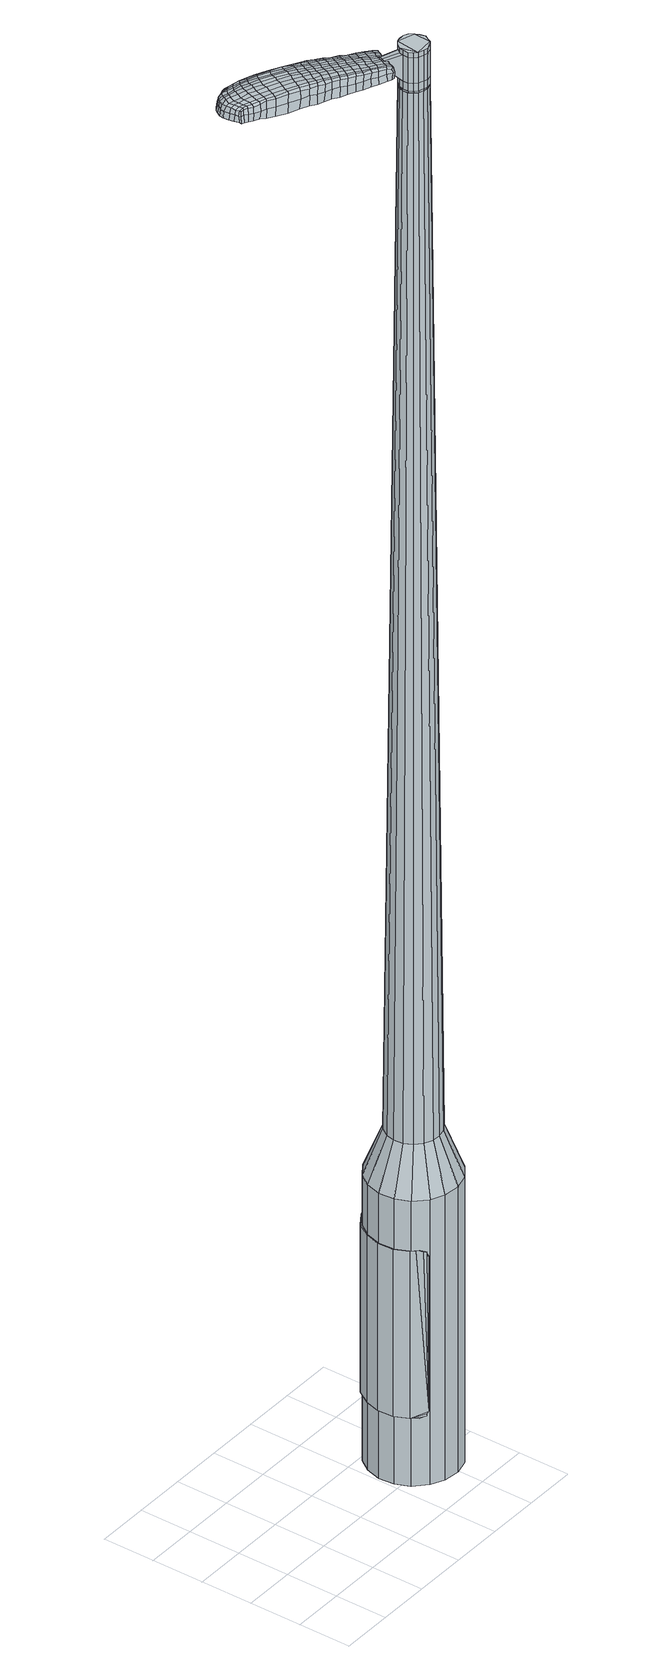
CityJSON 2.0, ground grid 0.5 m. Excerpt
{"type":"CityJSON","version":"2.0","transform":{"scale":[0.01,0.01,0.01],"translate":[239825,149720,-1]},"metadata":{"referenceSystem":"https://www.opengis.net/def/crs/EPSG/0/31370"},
"CityObjects":{
"object1":{"type":"GenericCityObject","attributes":{"cluster":919,"mean_distance_to_centroid":0.184,"new_centroid_x":239826.97,"new_centroid_y":149720.67,"mean_distance_to_camera":20.4,"H1":17.67,"H2":17.28,"Z_final":115.84,"cluster2":87,"proj_x":239829.57,"proj_y":149715.16,"id_line":44085,"bearing_l":64.77,"distance":6.09,"orientation":"left","G_obj":154.77},"geometry":[{"type":"MultiSurface","lod":"2","boundaries":[[[0,1,2,3]],[[1,4,5,2]],[[4,6,7,5]],[[6,8,9,7]],[[8,10,11,9]],[[10,12,13,11]],[[12,14,15,13]],[[14,16,17,15]],[[16,18,19,17]],[[18,20,21,19]],[[20,22,23,21]],[[22,24,25,23]],[[24,26,27,25]],[[26,28,29,27]],[[28,30,31,29]],[[30,32,33,31]],[[32,34,35,33]],[[34,0,3,35]],[[36,37,38,39]],[[38,40,41,42]],[[41,43,42]],[[42,44,45,46]],[[45,47,46]],[[46,48,49,50]],[[49,51,50]],[[42,46,50,38]],[[50,52,39,38]],[[53,36,39]],[[2,5,7,35]],[[7,9,11,15]],[[11,13,15]],[[15,17,19,23]],[[19,21,23]],[[23,25,27,31]],[[27,29,31]],[[15,23,31,7]],[[31,33,35,7]],[[3,2,35]],[[1,0,54,55]],[[0,34,56,54]],[[34,32,57,56]],[[32,30,58,57]],[[30,28,59,58]],[[28,26,60,59]],[[26,24,61,60]],[[24,22,62,61]],[[22,20,63,62]],[[20,18,64,63]],[[18,16,65,64]],[[16,14,66,65]],[[14,12,67,66]],[[12,10,68,67]],[[10,8,69,68]],[[8,6,70,69]],[[6,4,71,70]],[[4,1,55,71]],[[55,54,72,73]],[[54,56,74,72]],[[56,57,75,74]],[[57,58,76,75]],[[58,59,77,76]],[[59,60,78,77]],[[60,61,79,78]],[[61,62,80,79]],[[62,63,81,80]],[[63,64,82,81]],[[64,65,83,82]],[[65,66,84,83]],[[66,67,85,84]],[[67,68,86,85]],[[68,69,87,86]],[[69,70,88,87]],[[70,71,89,88]],[[71,55,73,89]],[[90,91,92,73]],[[74,93,91,90]],[[94,95,93,74]],[[96,97,95,94]],[[98,99,97,96]],[[78,100,99,98]],[[101,102,100,78]],[[103,104,102,101]],[[105,106,104,103]],[[82,107,106,105]],[[108,109,107,82]],[[84,110,109,108]],[[85,111,110,84]],[[112,113,111,85]],[[114,115,113,112]],[[116,117,115,114]],[[118,119,117,116]],[[73,92,119,118]],[[120,121,122,123]],[[124,120,123,125]],[[126,124,125,127]],[[128,126,127,129]],[[130,128,129,131]],[[132,130,131,133]],[[134,132,133,135]],[[136,134,135,137]],[[138,136,137,139]],[[140,138,139,141]],[[142,140,141,143]],[[144,142,143,145]],[[146,144,145,147]],[[148,146,147,149]],[[150,148,149,151]],[[152,150,151,153]],[[72,90,73]],[[72,74,90]],[[75,94,74]],[[75,76,96,94]],[[76,77,98,96]],[[77,78,98]],[[79,101,78]],[[79,80,103,101]],[[80,81,105,103]],[[81,82,105]],[[83,108,82]],[[83,84,108]],[[86,112,85]],[[86,87,114,112]],[[87,88,116,114]],[[88,89,118,116]],[[89,73,118]],[[154,92,91]],[[155,119,92]],[[155,156,117,119]],[[156,157,115,117]],[[157,158,113,115]],[[158,111,113]],[[159,109,110]],[[159,107,109]],[[160,106,107]],[[160,161,104,106]],[[161,162,102,104]],[[162,100,102]],[[163,99,100]],[[163,164,97,99]],[[164,165,95,97]],[[165,93,95]],[[154,91,93]],[[39,52,152,166]],[[92,154,167,153]],[[53,39,166,121]],[[154,93,122,167]],[[36,53,121,120]],[[93,165,123,122]],[[37,36,120,124]],[[165,164,125,123]],[[38,37,124,126]],[[164,163,127,125]],[[40,38,126,128]],[[163,100,129,127]],[[41,40,128,130]],[[100,162,131,129]],[[43,41,130,132]],[[162,161,133,131]],[[42,43,132,134]],[[161,160,135,133]],[[44,42,134,136]],[[160,107,137,135]],[[45,44,136,138]],[[107,159,139,137]],[[47,45,138,140]],[[159,110,141,139]],[[46,47,140,142]],[[110,111,143,141]],[[48,46,142,144]],[[111,158,145,143]],[[49,48,144,146]],[[158,157,147,145]],[[51,49,146,148]],[[157,156,149,147]],[[50,51,148,150]],[[156,155,151,149]],[[52,50,150,152]],[[155,92,153,151]],[[152,153,168,169]],[[153,167,170,168]],[[167,122,171,170]],[[122,121,172,171]],[[121,166,173,172]],[[166,152,169,173]],[[174,175,176,177]],[[178,174,177,179]],[[174,178,180,181]],[[175,174,181,182]],[[183,184,185,186]],[[187,183,186,188]],[[183,187,189,190]],[[184,183,190,191]],[[192,193,194,195]],[[196,192,195,197]],[[192,196,198,199]],[[193,192,199,200]],[[201,202,203,204]],[[205,201,204,206]],[[201,205,207,208]],[[202,201,208,209]],[[210,211,212,213]],[[214,210,213,215]],[[210,214,216,217]],[[211,210,217,218]],[[219,220,221,222]],[[223,219,222,224]],[[219,223,225,226]],[[220,219,226,227]],[[228,229,230,231]],[[220,228,231,221]],[[228,220,227,232]],[[229,228,232,233]],[[234,235,236,237]],[[229,234,237,230]],[[234,229,233,238]],[[235,234,238,239]],[[240,178,179,241]],[[235,240,241,236]],[[240,235,239,242]],[[178,240,242,180]],[[243,244,245,246]],[[247,243,246,248]],[[243,247,249,250]],[[244,243,250,251]],[[252,253,254,255]],[[244,252,255,245]],[[252,244,251,256]],[[253,252,256,257]],[[258,259,260,261]],[[253,258,261,254]],[[258,253,257,262]],[[259,258,262,263]],[[264,265,266,267]],[[259,264,267,260]],[[264,259,263,268]],[[265,264,268,269]],[[270,175,182,271]],[[265,270,271,266]],[[270,265,269,272]],[[175,270,272,176]],[[273,274,275,276]],[[277,273,276,278]],[[273,277,279,280]],[[274,273,280,281]],[[282,283,284,285]],[[274,282,285,275]],[[282,274,281,286]],[[283,282,286,287]],[[288,289,290,291]],[[283,288,291,284]],[[288,283,287,292]],[[289,288,292,293]],[[294,187,188,295]],[[289,294,295,290]],[[294,289,293,296]],[[187,294,296,189]],[[297,298,299,300]],[[301,297,300,302]],[[297,301,303,304]],[[298,297,304,305]],[[306,307,308,309]],[[298,306,309,299]],[[306,298,305,310]],[[307,306,310,311]],[[312,313,314,315]],[[307,312,315,308]],[[312,307,311,316]],[[313,312,316,317]],[[318,319,320,321]],[[313,318,321,314]],[[318,313,317,322]],[[319,318,322,323]],[[324,184,191,325]],[[319,324,325,320]],[[324,319,323,326]],[[184,324,326,185]],[[327,213,212,328]],[[329,327,328,330]],[[327,329,331,332]],[[213,327,332,215]],[[333,329,330,334]],[[335,333,334,336]],[[333,335,337,338]],[[329,333,338,331]],[[339,335,336,340]],[[341,339,340,342]],[[339,341,343,344]],[[335,339,344,337]],[[345,341,342,346]],[[347,345,346,348]],[[345,347,349,350]],[[341,345,350,343]],[[351,347,348,352]],[[202,351,352,203]],[[351,202,209,353]],[[347,351,353,349]],[[354,355,200,199]],[[356,354,199,198]],[[354,356,357,358]],[[355,354,358,359]],[[360,361,359,358]],[[362,360,358,357]],[[360,362,363,364]],[[361,360,364,365]],[[366,367,365,364]],[[368,366,364,363]],[[366,368,369,370]],[[367,366,370,371]],[[372,373,371,370]],[[374,372,370,369]],[[372,374,207,205]],[[373,372,205,206]],[[375,376,377,378]],[[277,375,378,279]],[[375,277,278,379]],[[376,375,379,380]],[[381,196,197,382]],[[376,381,382,377]],[[381,376,380,383]],[[196,381,383,198]],[[384,385,386,387]],[[223,384,387,225]],[[384,223,224,388]],[[385,384,388,389]],[[390,391,392,393]],[[385,390,393,386]],[[390,385,389,394]],[[391,390,394,395]],[[396,193,200,397]],[[391,396,397,392]],[[396,391,395,398]],[[193,396,398,194]],[[399,400,401,402]],[[181,399,402,182]],[[399,181,180,403]],[[400,399,403,404]],[[405,406,407,408]],[[400,405,408,401]],[[405,400,404,409]],[[406,405,409,410]],[[411,204,203,412]],[[406,411,412,407]],[[411,406,410,413]],[[204,411,413,206]],[[414,415,416,417]],[[186,414,417,188]],[[414,186,185,418]],[[415,414,418,419]],[[420,208,207,421]],[[415,420,421,416]],[[420,415,419,422]],[[208,420,422,209]],[[423,424,425,426]],[[301,423,426,303]],[[423,301,302,427]],[[424,423,427,428]],[[429,214,215,430]],[[424,429,430,425]],[[429,424,428,431]],[[214,429,431,216]],[[432,433,434,435]],[[247,432,435,249]],[[432,247,248,436]],[[433,432,436,437]],[[438,439,440,441]],[[433,438,441,434]],[[438,433,437,442]],[[439,438,442,443]],[[444,211,218,445]],[[439,444,445,440]],[[444,439,443,446]],[[211,444,446,212]],[[447,448,437,436]],[[246,447,436,248]],[[447,246,245,449]],[[448,447,449,450]],[[451,452,443,442]],[[448,451,442,437]],[[451,448,450,453]],[[452,451,453,454]],[[455,328,212,446]],[[452,455,446,443]],[[455,452,454,456]],[[328,455,456,330]],[[457,458,459,460]],[[304,457,460,305]],[[457,304,303,426]],[[458,457,426,425]],[[461,332,331,462]],[[458,461,462,459]],[[461,458,425,430]],[[332,461,430,215]],[[463,464,450,449]],[[255,463,449,245]],[[463,255,254,465]],[[464,463,465,466]],[[467,468,454,453]],[[464,467,453,450]],[[467,464,466,469]],[[468,467,469,470]],[[471,334,330,456]],[[468,471,456,454]],[[471,468,470,472]],[[334,471,472,336]],[[473,474,475,476]],[[310,473,476,311]],[[473,310,305,460]],[[474,473,460,459]],[[477,338,337,478]],[[474,477,478,475]],[[477,474,459,462]],[[338,477,462,331]],[[479,480,466,465]],[[261,479,465,254]],[[479,261,260,481]],[[480,479,481,482]],[[483,484,470,469]],[[480,483,469,466]],[[483,480,482,485]],[[484,483,485,486]],[[487,340,336,472]],[[484,487,472,470]],[[487,484,486,488]],[[340,487,488,342]],[[489,490,491,492]],[[316,489,492,317]],[[489,316,311,476]],[[490,489,476,475]],[[493,344,343,494]],[[490,493,494,491]],[[493,490,475,478]],[[344,493,478,337]],[[495,496,482,481]],[[267,495,481,260]],[[495,267,266,497]],[[496,495,497,498]],[[499,500,486,485]],[[496,499,485,482]],[[499,496,498,501]],[[500,499,501,502]],[[503,346,342,488]],[[500,503,488,486]],[[503,500,502,504]],[[346,503,504,348]],[[505,506,507,508]],[[322,505,508,323]],[[505,322,317,492]],[[506,505,492,491]],[[509,350,349,510]],[[506,509,510,507]],[[509,506,491,494]],[[350,509,494,343]],[[511,512,498,497]],[[271,511,497,266]],[[511,271,182,402]],[[512,511,402,401]],[[513,514,502,501]],[[512,513,501,498]],[[513,512,401,408]],[[514,513,408,407]],[[515,352,348,504]],[[514,515,504,502]],[[515,514,407,412]],[[352,515,412,203]],[[516,517,419,418]],[[326,516,418,185]],[[516,326,323,508]],[[517,516,508,507]],[[518,353,209,422]],[[517,518,422,419]],[[518,517,507,510]],[[353,518,510,349]],[[519,520,380,379]],[[276,519,379,278]],[[519,276,275,521]],[[520,519,521,522]],[[523,356,198,383]],[[520,523,383,380]],[[523,520,522,524]],[[356,523,524,357]],[[525,526,527,528]],[[226,525,528,227]],[[525,226,225,387]],[[526,525,387,386]],[[529,530,531,532]],[[526,529,532,527]],[[529,526,386,393]],[[530,529,393,392]],[[533,355,359,534]],[[530,533,534,531]],[[533,530,392,397]],[[355,533,397,200]],[[535,536,522,521]],[[285,535,521,275]],[[535,285,284,537]],[[536,535,537,538]],[[539,362,357,524]],[[536,539,524,522]],[[539,536,538,540]],[[362,539,540,363]],[[541,542,543,544]],[[232,541,544,233]],[[541,232,227,528]],[[542,541,528,527]],[[545,546,547,548]],[[542,545,548,543]],[[545,542,527,532]],[[546,545,532,531]],[[549,361,365,550]],[[546,549,550,547]],[[549,546,531,534]],[[361,549,534,359]],[[551,552,538,537]],[[291,551,537,284]],[[551,291,290,553]],[[552,551,553,554]],[[555,368,363,540]],[[552,555,540,538]],[[555,552,554,556]],[[368,555,556,369]],[[557,558,559,560]],[[238,557,560,239]],[[557,238,233,544]],[[558,557,544,543]],[[561,562,563,564]],[[558,561,564,559]],[[561,558,543,548]],[[562,561,548,547]],[[565,367,371,566]],[[562,565,566,563]],[[565,562,547,550]],[[367,565,550,365]],[[567,568,554,553]],[[295,567,553,290]],[[567,295,188,417]],[[568,567,417,416]],[[569,374,369,556]],[[568,569,556,554]],[[569,568,416,421]],[[374,569,421,207]],[[570,571,404,403]],[[242,570,403,180]],[[570,242,239,560]],[[571,570,560,559]],[[572,573,410,409]],[[571,572,409,404]],[[572,571,559,564]],[[573,572,564,563]],[[574,373,206,413]],[[573,574,413,410]],[[574,573,563,566]],[[373,574,566,371]],[[575,576,577,578]],[[578,577,579,580]],[[581,579,577,582]],[[582,577,576,583]],[[584,585,586,587]],[[587,586,588,589]],[[590,588,586,591]],[[591,586,585,592]],[[593,594,595,596]],[[596,595,597,598]],[[599,597,595,600]],[[600,595,594,601]],[[602,603,604,605]],[[605,604,606,607]],[[608,606,604,609]],[[609,604,603,610]],[[611,612,613,614]],[[614,613,615,616]],[[617,615,613,618]],[[618,613,612,619]],[[620,621,622,623]],[[623,622,624,625]],[[626,624,622,627]],[[627,622,621,628]],[[629,630,631,632]],[[632,631,621,620]],[[628,621,631,633]],[[633,631,630,634]],[[635,636,637,638]],[[638,637,630,629]],[[634,630,637,639]],[[639,637,636,640]],[[580,579,641,642]],[[642,641,636,635]],[[640,636,641,643]],[[643,641,579,581]],[[644,645,646,647]],[[647,646,648,649]],[[650,648,646,651]],[[651,646,645,652]],[[653,654,655,656]],[[656,655,645,644]],[[652,645,655,657]],[[657,655,654,658]],[[659,660,661,662]],[[662,661,654,653]],[[658,654,661,663]],[[663,661,660,664]],[[665,666,667,668]],[[668,667,660,659]],[[664,660,667,669]],[[669,667,666,670]],[[583,576,671,672]],[[672,671,666,665]],[[670,666,671,673]],[[673,671,576,575]],[[674,675,676,677]],[[677,676,678,679]],[[680,678,676,681]],[[681,676,675,682]],[[683,684,685,686]],[[686,685,675,674]],[[682,675,685,687]],[[687,685,684,688]],[[689,690,691,692]],[[692,691,684,683]],[[688,684,691,693]],[[693,691,690,694]],[[589,588,695,696]],[[696,695,690,689]],[[694,690,695,697]],[[697,695,588,590]],[[698,699,700,701]],[[701,700,702,703]],[[704,702,700,705]],[[705,700,699,706]],[[707,708,709,710]],[[710,709,699,698]],[[706,699,709,711]],[[711,709,708,712]],[[713,714,715,716]],[[716,715,708,707]],[[712,708,715,717]],[[717,715,714,718]],[[719,720,721,722]],[[722,721,714,713]],[[718,714,721,723]],[[723,721,720,724]],[[592,585,725,726]],[[726,725,720,719]],[[724,720,725,727]],[[727,725,585,584]],[[611,614,728,729]],[[729,728,730,731]],[[732,730,728,733]],[[733,728,614,616]],[[731,730,734,735]],[[735,734,736,737]],[[738,736,734,739]],[[739,734,730,732]],[[737,736,740,741]],[[741,740,742,743]],[[744,742,740,745]],[[745,740,736,738]],[[743,742,746,747]],[[747,746,748,749]],[[750,748,746,751]],[[751,746,742,744]],[[749,748,752,753]],[[753,752,603,602]],[[610,603,752,754]],[[754,752,748,750]],[[601,755,756,600]],[[600,756,757,599]],[[758,757,756,759]],[[759,756,755,760]],[[760,761,762,759]],[[759,762,763,758]],[[764,763,762,765]],[[765,762,761,766]],[[766,767,768,765]],[[765,768,769,764]],[[770,769,768,771]],[[771,768,767,772]],[[772,773,774,771]],[[771,774,775,770]],[[608,775,774,606]],[[606,774,773,607]],[[776,777,778,779]],[[779,778,678,680]],[[679,678,778,780]],[[780,778,777,781]],[[598,597,782,783]],[[783,782,777,776]],[[781,777,782,784]],[[784,782,597,599]],[[785,786,787,788]],[[788,787,624,626]],[[625,624,787,789]],[[789,787,786,790]],[[791,792,793,794]],[[794,793,786,785]],[[790,786,793,795]],[[795,793,792,796]],[[601,594,797,798]],[[798,797,792,791]],[[796,792,797,799]],[[799,797,594,593]],[[800,801,802,803]],[[803,802,582,583]],[[581,582,802,804]],[[804,802,801,805]],[[806,807,808,809]],[[809,808,801,800]],[[805,801,808,810]],[[810,808,807,811]],[[602,605,812,813]],[[813,812,807,806]],[[811,807,812,814]],[[814,812,605,607]],[[815,816,817,818]],[[818,817,587,589]],[[584,587,817,819]],[[819,817,816,820]],[[608,609,821,822]],[[822,821,816,815]],[[820,816,821,823]],[[823,821,609,610]],[[824,825,702,826]],[[826,702,704]],[[703,702,825,827]],[[616,615,828,829]],[[829,828,825,824]],[[827,825,828,830]],[[830,828,615,617]],[[831,832,648,833]],[[833,648,650]],[[649,648,834]],[[648,832,834]],[[835,836,837,838]],[[838,837,832,831]],[[834,832,837,839]],[[839,837,836,840]],[[619,612,841,842]],[[842,841,836,835]],[[840,836,841,843]],[[843,841,612,611]],[[834,844,647,649]],[[644,647,844,845]],[[845,844,846]],[[840,847,848,839]],[[839,848,844,834]],[[846,844,848,849]],[[849,848,847,850]],[[611,729,851,843]],[[843,851,847,840]],[[850,847,851,852]],[[852,851,729,731]],[[853,854,855,856]],[[856,855,705,706]],[[704,705,855,826]],[[826,855,854,824]],[[732,733,857,858]],[[858,857,854,853]],[[824,854,857,829]],[[829,857,733,616]],[[846,859,860,845]],[[845,860,656,644]],[[653,656,860,861]],[[861,860,859,862]],[[850,863,864,849]],[[849,864,859,846]],[[862,859,864,865]],[[865,864,863,866]],[[731,735,867,852]],[[852,867,863,850]],[[866,863,867,868]],[[868,867,735,737]],[[869,870,871,872]],[[872,871,711,712]],[[706,711,871,856]],[[856,871,870,853]],[[738,739,873,874]],[[874,873,870,869]],[[853,870,873,858]],[[858,873,739,732]],[[862,875,876,861]],[[861,876,662,653]],[[659,662,876,877]],[[876,875,877]],[[866,878,879,865]],[[865,879,875,862]],[[877,875,879,880]],[[880,879,878,881]],[[737,741,882,868]],[[868,882,878,866]],[[881,878,882,883]],[[883,882,741,743]],[[884,885,886,887]],[[887,886,717,718]],[[712,717,886,872]],[[872,886,885,869]],[[744,745,888,889]],[[889,888,885,884]],[[869,885,888,874]],[[874,888,745,738]],[[890,891,877]],[[877,891,668,659]],[[665,668,891,892]],[[892,891,890,893]],[[881,894,895,880]],[[880,895,890,877]],[[893,890,895,896]],[[896,895,894,897]],[[743,747,898,883]],[[883,898,894,881]],[[897,894,898,899]],[[899,898,747,749]],[[900,901,902,903]],[[903,902,723,724]],[[718,723,902,887]],[[887,902,901,884]],[[750,751,904,905]],[[905,904,901,900]],[[884,901,904,889]],[[889,904,751,744]],[[893,906,907,892]],[[892,907,672,665]],[[583,672,907,803]],[[803,907,906,800]],[[897,908,909,896]],[[896,909,906,893]],[[800,906,909,809]],[[809,909,908,806]],[[749,753,910,899]],[[899,910,908,897]],[[806,908,910,813]],[[813,910,753,602]],[[820,911,912,819]],[[819,912,727,584]],[[724,727,912,903]],[[903,912,911,900]],[[610,754,913,823]],[[823,913,911,820]],[[900,911,913,905]],[[905,913,754,750]],[[781,914,915,780]],[[780,915,677,679]],[[674,677,915,916]],[[916,915,914,917]],[[599,757,918,784]],[[784,918,914,781]],[[917,914,918,919]],[[919,918,757,758]],[[920,921,922,923]],[[923,922,627,628]],[[626,627,922,788]],[[788,922,921,785]],[[924,925,926,927]],[[927,926,921,920]],[[785,921,926,794]],[[794,926,925,791]],[[760,755,928,929]],[[929,928,925,924]],[[791,925,928,798]],[[798,928,755,601]],[[917,930,931,916]],[[916,931,686,674]],[[683,686,931,932]],[[932,931,930,933]],[[758,763,934,919]],[[919,934,930,917]],[[933,930,934,935]],[[935,934,763,764]],[[936,937,938,939]],[[939,938,633,634]],[[628,633,938,923]],[[923,938,937,920]],[[940,941,942,943]],[[943,942,937,936]],[[920,937,942,927]],[[927,942,941,924]],[[766,761,944,945]],[[945,944,941,940]],[[924,941,944,929]],[[929,944,761,760]],[[933,946,947,932]],[[932,947,692,683]],[[689,692,947,948]],[[948,947,946,949]],[[764,769,950,935]],[[935,950,946,933]],[[949,946,950,951]],[[951,950,769,770]],[[952,953,954,955]],[[955,954,639,640]],[[634,639,954,939]],[[939,954,953,936]],[[956,957,958,959]],[[959,958,953,952]],[[936,953,958,943]],[[943,958,957,940]],[[772,767,960,961]],[[961,960,957,956]],[[940,957,960,945]],[[945,960,767,766]],[[949,962,963,948]],[[948,963,696,689]],[[589,696,963,818]],[[818,963,962,815]],[[770,775,964,951]],[[951,964,962,949]],[[815,962,964,822]],[[822,964,775,608]],[[805,965,966,804]],[[804,966,643,581]],[[640,643,966,955]],[[955,966,965,952]],[[811,967,968,810]],[[810,968,965,805]],[[952,965,968,959]],[[959,968,967,956]],[[607,773,969,814]],[[814,969,967,811]],[[956,967,969,961]],[[961,969,773,772]],[[575,578,177,176]],[[578,580,179,177]],[[590,591,190,189]],[[591,592,191,190]],[[593,596,195,194]],[[596,598,197,195]],[[617,618,217,216]],[[618,619,218,217]],[[620,623,222,221]],[[623,625,224,222]],[[629,632,231,230]],[[632,620,221,231]],[[635,638,237,236]],[[638,629,230,237]],[[580,642,241,179]],[[642,635,236,241]],[[650,651,250,249]],[[651,652,251,250]],[[652,657,256,251]],[[657,658,257,256]],[[658,663,262,257]],[[663,664,263,262]],[[664,669,268,263]],[[669,670,269,268]],[[670,673,272,269]],[[673,575,176,272]],[[680,681,280,279]],[[681,682,281,280]],[[682,687,286,281]],[[687,688,287,286]],[[688,693,292,287]],[[693,694,293,292]],[[694,697,296,293]],[[697,590,189,296]],[[698,701,300,299]],[[701,703,302,300]],[[707,710,309,308]],[[710,698,299,309]],[[713,716,315,314]],[[716,707,308,315]],[[719,722,321,320]],[[722,713,314,321]],[[592,726,325,191]],[[726,719,320,325]],[[776,779,378,377]],[[779,680,279,378]],[[598,783,382,197]],[[783,776,377,382]],[[625,789,388,224]],[[789,790,389,388]],[[790,795,394,389]],[[795,796,395,394]],[[796,799,398,395]],[[799,593,194,398]],[[703,427,302]],[[703,827,428,427]],[[827,830,431,428]],[[830,617,216,431]],[[831,833,435,434]],[[833,650,249,435]],[[835,838,441,440]],[[838,831,434,441]],[[619,842,445,218]],[[842,835,440,445]],[[970,971,972,973]],[[974,975,973,972]],[[976,977,978,979]],[[980,981,982,983]],[[971,984,985,972]],[[986,974,972,985]],[[987,976,979,988]],[[989,990,981,980]],[[984,991,992,985]],[[992,993,986,985]],[[994,987,988,995]],[[996,990,989,997]],[[991,998,999,992]],[[999,1000,993,992]],[[1001,994,995,1002]],[[1003,996,997,1004]],[[1005,1006,1007,1008]],[[1009,1010,1006,1005]],[[1009,1011,1012,1010]],[[1011,1013,1014,1012]],[[1015,1016,1017,1018]],[[1019,1020,1016,1015]],[[1021,1022,1020,1019]],[[1023,1024,1022,1021]],[[1018,1007,1006,1015]],[[1015,1006,1010,1019]],[[1010,1012,1021,1019]],[[1012,1014,1023,1021]],[[979,978,975,974]],[[988,979,974,986]],[[993,995,988,986]],[[1000,1002,995,993]],[[980,983,977,976]],[[989,980,976,987]],[[997,989,987,994]],[[1004,997,994,1001]],[[981,1005,1008,982]],[[990,1009,1005,981]],[[1011,1009,990,996]],[[1013,1011,996,1003]],[[1025,1026,1027,1028]],[[1027,1029,1030,1031]],[[1027,1031,1032,1033]],[[1027,1033,1028]],[[1034,1025,1028,1035]],[[1036,1035,1028,1037]],[[1038,1037,1028]],[[1039,1027,1026,1040]],[[1041,1039,1040,1042]],[[1043,1041,1042,1044]],[[1045,1043,1044,1046]],[[1047,1045,1046,1048]],[[1048,1049,1050,1051]],[[1048,1051,1052,1053]],[[1048,1053,1054,1055]],[[1054,1056,1057,1058]],[[1054,1058,1059,1060]],[[1054,1060,1055]],[[1048,1055,1047]],[[1061,1062,1026,1025]],[[1063,1064,1029,1027]],[[1065,1066,1038,1028]],[[1062,1067,1040,1026]],[[1068,1063,1027,1039]],[[1067,1069,1042,1040]],[[1070,1068,1039,1041]],[[1069,1071,1044,1042]],[[1072,1070,1041,1043]],[[1071,1073,1046,1044]],[[1074,1072,1043,1045]],[[1073,1075,1048,1046]],[[1076,1074,1045,1047]],[[1075,1077,1049,1048]],[[1078,1079,1056,1054]],[[1080,1076,1047,1055]],[[1050,1049,1077,1081]],[[1051,1050,1081,1082]],[[1052,1051,1082,1083]],[[1053,1052,1083,1084]],[[1054,1053,1084,1078]],[[1085,1061,1025,1034]],[[1086,1085,1034,1035]],[[1087,1086,1035,1036]],[[1088,1087,1036,1037]],[[1066,1088,1037,1038]],[[1030,1029,1064,1089]],[[1057,1056,1079,1090]],[[1031,1030,1089,1091]],[[1032,1031,1091,1092]],[[1033,1032,1092,1093]],[[1028,1033,1093,1065]],[[1058,1057,1090,1094]],[[1059,1058,1094,1095]],[[1060,1059,1095,1096]],[[1055,1060,1096,1080]]]}]}
},
"vertices":[
[157,85,384],[165,97,384],[165,97,96],[157,85,96],[177,105,384],[177,105,96],[192,109,384],[192,109,96],[206,107,384],[206,107,96],[220,101,384],[220,101,96],[230,91,384],[230,91,96],[236,77,384],[236,77,96],[237,63,384],[237,63,96],[233,49,384],[233,49,96],[225,37,384],[225,37,96],[213,28,384],[213,28,96],[199,24,384],[199,24,96],[184,26,384],[184,26,96],[171,32,384],[171,32,96],[160,43,384],[160,43,96],[154,56,384],[154,56,96],[153,71,384],[153,71,96],[182,63,1524],[184,59,1524],[187,56,1524],[183,72,1524],[192,54,1524],[196,53,1524],[205,57,1524],[201,54,1524],[207,61,1524],[209,65,1524],[206,74,1524],[208,70,1524],[203,78,1524],[199,80,1524],[190,79,1524],[194,80,1524],[186,76,1524],[182,68,1524],[172,77,429],[177,85,429],[170,69,429],[171,60,429],[175,52,429],[181,46,429],[189,42,429],[197,42,429],[206,44,429],[213,49,429],[218,56,429],[220,64,429],[220,73,429],[216,81,429],[210,87,429],[202,91,429],[193,92,429],[185,90,429],[183,72,1483],[186,76,1483],[182,68,1483],[182,63,1483],[184,59,1483],[187,56,1483],[192,54,1483],[196,53,1483],[201,54,1483],[205,57,1483],[207,61,1483],[209,65,1483],[208,70,1483],[206,74,1483],[203,78,1483],[199,80,1483],[194,80,1483],[190,79,1483],[184,72,1483],[184,72,1485],[186,76,1485],[182,68,1485],[183,63,1483],[183,63,1485],[185,59,1483],[185,59,1485],[188,56,1483],[188,56,1485],[192,54,1485],[196,54,1483],[196,54,1485],[201,55,1483],[201,55,1485],[204,58,1483],[204,58,1485],[207,61,1485],[208,65,1483],[208,65,1485],[208,70,1485],[206,74,1485],[203,77,1483],[203,77,1485],[199,79,1483],[199,79,1485],[194,79,1483],[194,79,1485],[190,78,1483],[190,78,1485],[182,63,1519],[182,68,1519],[182,68,1493],[182,63,1493],[184,59,1519],[184,59,1493],[187,56,1519],[187,56,1493],[192,54,1519],[192,54,1493],[196,53,1519],[196,53,1493],[201,54,1519],[201,54,1493],[205,57,1519],[205,57,1493],[207,61,1519],[207,61,1493],[209,65,1519],[209,65,1493],[208,70,1519],[208,70,1493],[206,74,1519],[206,74,1493],[203,78,1519],[203,78,1493],[199,80,1519],[199,80,1493],[194,80,1519],[194,80,1493],[190,79,1519],[190,79,1493],[186,76,1519],[186,76,1493],[183,72,1485],[190,79,1485],[194,80,1485],[199,80,1485],[203,78,1485],[209,65,1485],[205,57,1485],[201,54,1485],[196,53,1485],[187,56,1485],[184,59,1485],[182,63,1485],[183,72,1519],[183,72,1493],[168,83,1513],[168,83,1518],[166,80,1513],[165,77,1513],[165,77,1518],[166,80,1518],[107,130,1519],[114,126,1518],[113,128,1509],[107,132,1510],[100,134,1519],[99,135,1510],[100,132,1526],[108,128,1525],[114,124,1525],[91,95,1519],[97,92,1518],[99,93,1525],[92,96,1525],[83,98,1519],[84,99,1526],[81,98,1510],[89,94,1510],[96,91,1509],[32,142,1519],[34,145,1519],[33,146,1513],[31,142,1513],[31,138,1519],[30,138,1513],[33,137,1524],[33,141,1524],[35,145,1524],[99,110,1530],[106,107,1529],[107,110,1529],[100,113,1530],[91,114,1531],[92,117,1531],[89,111,1530],[97,107,1530],[104,104,1529],[172,76,1512],[173,79,1512],[172,79,1517],[171,77,1517],[171,74,1512],[170,74,1517],[170,74,1506],[171,77,1506],[172,79,1506],[53,154,1519],[56,153,1519],[56,154,1512],[53,155,1512],[51,154,1518],[51,156,1512],[51,153,1522],[53,152,1523],[56,151,1524],[61,151,1519],[66,149,1519],[66,151,1512],[61,153,1512],[61,150,1524],[66,148,1525],[72,147,1519],[79,144,1519],[78,145,1511],[71,149,1511],[72,145,1526],[79,142,1526],[89,139,1519],[89,141,1510],[89,137,1526],[172,94,1513],[166,98,1513],[166,97,1518],[172,93,1517],[177,91,1512],[176,91,1516],[177,93,1506],[172,96,1507],[165,99,1507],[159,102,1514],[153,105,1515],[153,104,1520],[159,100,1519],[159,103,1507],[152,107,1507],[146,109,1515],[139,112,1516],[140,111,1522],[146,107,1521],[146,111,1508],[139,114,1508],[133,116,1517],[127,119,1517],[127,118,1524],[133,114,1523],[132,118,1508],[126,121,1509],[120,123,1518],[120,121,1524],[120,125,1509],[37,122,1519],[40,120,1519],[41,121,1524],[38,123,1523],[35,123,1518],[36,124,1522],[34,122,1512],[36,121,1512],[39,119,1512],[44,117,1519],[49,114,1519],[50,115,1525],[45,118,1524],[43,117,1512],[48,114,1512],[55,112,1519],[62,108,1519],[63,109,1526],[56,113,1526],[53,111,1511],[60,107,1511],[72,103,1519],[74,104,1526],[70,102,1510],[159,67,1513],[152,70,1513],[151,69,1507],[158,66,1507],[165,65,1512],[163,65,1506],[164,66,1516],[160,68,1517],[153,71,1518],[145,73,1514],[138,75,1515],[137,75,1507],[144,72,1507],[147,73,1519],[140,76,1520],[131,78,1515],[124,81,1516],[123,80,1508],[130,77,1508],[133,79,1521],[126,82,1522],[118,84,1517],[111,87,1517],[109,86,1509],[116,83,1508],[119,85,1523],[112,88,1524],[104,89,1518],[102,89,1509],[106,90,1524],[166,79,1519],[167,81,1519],[159,82,1520],[161,85,1520],[158,80,1520],[165,77,1519],[153,85,1522],[154,88,1522],[146,89,1523],[147,91,1523],[145,86,1523],[151,83,1521],[139,92,1524],[140,94,1524],[132,95,1525],[134,98,1525],[131,92,1525],[138,89,1524],[126,98,1526],[127,101,1526],[119,101,1527],[120,104,1527],[118,98,1527],[124,95,1526],[112,104,1528],[114,107,1528],[111,101,1528],[36,140,1527],[38,143,1527],[35,136,1526],[39,134,1527],[40,138,1528],[42,141,1528],[46,135,1529],[48,139,1529],[45,131,1528],[51,128,1530],[53,132,1530],[54,136,1530],[59,129,1531],[61,132,1531],[58,125,1530],[66,121,1531],[67,125,1531],[69,129,1531],[79,120,1531],[81,123,1531],[78,116,1531],[34,125,1518],[33,128,1519],[32,128,1513],[33,124,1513],[35,125,1523],[34,128,1523],[32,133,1519],[31,133,1513],[33,132,1524],[49,154,1518],[46,154,1518],[47,152,1523],[49,153,1523],[48,155,1513],[45,155,1513],[42,152,1519],[39,151,1519],[40,150,1524],[44,151,1523],[42,153,1513],[38,151,1513],[36,148,1519],[37,148,1524],[35,149,1513],[107,126,1528],[106,125,1528],[113,121,1528],[114,123,1527],[99,130,1528],[98,129,1529],[105,122,1529],[103,119,1530],[110,116,1529],[111,119,1528],[97,126,1529],[95,123,1530],[102,116,1530],[108,113,1529],[94,120,1531],[93,97,1528],[94,99,1529],[86,103,1529],[85,101,1528],[100,94,1527],[101,96,1528],[96,103,1529],[87,107,1530],[102,100,1528],[167,65,1512],[168,67,1512],[167,68,1517],[166,66,1517],[166,65,1506],[167,67,1506],[169,70,1512],[168,71,1517],[168,70,1506],[178,90,1512],[178,88,1512],[177,89,1506],[178,91,1506],[177,90,1517],[176,88,1517],[177,86,1512],[176,83,1512],[175,84,1506],[176,87,1506],[175,86,1517],[174,84,1517],[174,81,1512],[174,82,1506],[173,81,1517],[172,92,1519],[171,90,1519],[166,95,1520],[165,94,1520],[171,88,1519],[169,86,1519],[164,92,1520],[163,89,1520],[168,84,1519],[162,87,1520],[161,69,1519],[162,70,1519],[155,73,1520],[154,72,1520],[163,73,1519],[157,76,1520],[159,99,1521],[158,97,1521],[152,102,1522],[152,101,1522],[157,95,1521],[156,93,1521],[151,99,1522],[149,96,1523],[155,90,1522],[148,94,1523],[147,75,1521],[148,76,1521],[141,79,1522],[140,77,1522],[150,79,1521],[143,82,1522],[146,106,1523],[145,104,1523],[139,109,1524],[139,108,1524],[144,102,1523],[143,99,1524],[137,105,1525],[136,103,1525],[142,97,1524],[135,100,1525],[134,80,1523],[135,82,1523],[128,85,1524],[127,83,1524],[136,85,1524],[129,88,1525],[133,113,1525],[132,111,1525],[126,116,1526],[125,115,1526],[131,109,1526],[130,106,1526],[124,112,1527],[123,109,1527],[128,103,1526],[122,107,1527],[120,86,1525],[121,88,1525],[114,91,1526],[113,89,1526],[123,91,1526],[116,94,1527],[120,120,1527],[119,118,1527],[118,116,1527],[116,113,1528],[115,110,1528],[106,92,1527],[107,94,1527],[109,97,1528],[38,124,1525],[37,127,1525],[41,122,1526],[40,125,1526],[36,131,1526],[39,129,1527],[51,152,1525],[49,151,1525],[53,150,1526],[55,151,1525],[46,150,1525],[43,149,1526],[47,147,1527],[50,149,1526],[40,146,1526],[44,144,1527],[45,120,1526],[45,122,1527],[51,117,1527],[50,119,1528],[44,127,1528],[51,124,1529],[60,149,1526],[58,148,1527],[63,146,1528],[65,147,1527],[55,147,1527],[52,144,1528],[58,142,1529],[61,144,1528],[50,142,1528],[56,139,1530],[56,114,1528],[56,116,1529],[63,110,1528],[64,113,1529],[57,121,1529],[65,117,1530],[71,144,1528],[69,143,1528],[77,139,1529],[78,141,1528],[67,141,1529],[65,139,1530],[73,135,1530],[75,137,1530],[63,136,1530],[71,132,1531],[74,105,1529],[75,108,1529],[76,112,1530],[89,136,1528],[88,134,1529],[86,132,1530],[84,129,1530],[82,126,1531],[112,127,1509],[113,125,1518],[107,128,1518],[106,130,1509],[99,132,1519],[98,134,1510],[99,130,1525],[107,126,1525],[113,123,1525],[100,95,1525],[98,94,1518],[92,97,1518],[93,98,1525],[84,100,1519],[85,101,1525],[82,99,1510],[90,96,1509],[96,93,1509],[35,145,1513],[35,144,1519],[34,141,1519],[33,142,1513],[33,138,1519],[33,138,1513],[35,137,1524],[35,141,1524],[37,144,1524],[107,110,1528],[105,108,1528],[99,111,1529],[100,114,1529],[91,115,1529],[92,117,1529],[89,111,1529],[97,108,1529],[104,105,1528],[170,80,1516],[171,80,1512],[170,77,1512],[169,78,1516],[169,75,1512],[168,75,1516],[168,75,1506],[169,78,1506],[170,80,1506],[56,152,1512],[56,151,1519],[53,152,1518],[53,153,1512],[51,152,1518],[51,154,1512],[51,151,1522],[53,150,1523],[56,149,1523],[65,149,1512],[66,147,1519],[60,149,1519],[60,151,1512],[60,148,1524],[66,146,1525],[78,144,1511],[78,142,1519],[71,145,1519],[71,147,1511],[71,143,1525],[78,140,1526],[88,137,1519],[88,139,1510],[89,135,1526],[165,95,1518],[165,96,1513],[171,93,1513],[171,92,1517],[176,90,1512],[175,90,1515],[175,91,1506],[171,94,1506],[164,98,1507],[152,102,1520],[152,104,1514],[158,100,1514],[158,99,1519],[158,101,1507],[151,105,1507],[139,109,1522],[138,111,1516],[145,107,1515],[145,106,1521],[145,109,1508],[138,113,1508],[126,116,1523],[126,118,1517],[132,114,1516],[132,113,1522],[131,116,1508],[125,120,1508],[119,121,1517],[119,119,1524],[119,123,1509],[42,122,1523],[41,121,1519],[39,123,1518],[39,124,1523],[37,124,1518],[38,125,1522],[36,124,1512],[37,122,1512],[40,121,1512],[51,117,1525],[50,116,1519],[45,119,1519],[46,120,1524],[44,118,1512],[49,115,1512],[64,111,1526],[63,110,1519],[56,113,1519],[57,114,1525],[54,113,1511],[61,109,1511],[73,105,1519],[74,106,1526],[71,104,1510],[152,71,1507],[153,72,1513],[160,69,1513],[159,68,1506],[165,67,1512],[164,67,1506],[164,68,1515],[161,70,1517],[154,72,1518],[137,77,1507],[139,77,1514],[146,75,1514],[145,74,1507],[147,75,1519],[140,78,1520],[123,82,1508],[125,83,1516],[132,80,1515],[130,79,1508],[133,81,1521],[126,84,1522],[110,88,1508],[111,88,1517],[118,86,1516],[117,85,1508],[120,87,1522],[113,89,1523],[105,91,1517],[103,90,1509],[106,92,1524],[165,80,1518],[166,82,1518],[159,83,1519],[160,85,1519],[158,80,1519],[164,77,1518],[152,86,1520],[153,88,1520],[145,89,1521],[147,91,1521],[144,86,1521],[151,83,1520],[139,92,1523],[140,95,1523],[132,95,1524],[133,98,1524],[131,92,1524],[137,89,1523],[125,98,1525],[126,101,1525],[119,101,1526],[120,104,1526],[117,98,1526],[124,95,1525],[112,105,1527],[113,107,1527],[110,101,1527],[39,143,1526],[37,140,1526],[37,136,1525],[40,134,1526],[41,138,1526],[42,141,1526],[48,138,1528],[47,135,1528],[46,132,1527],[52,129,1528],[53,132,1529],[55,135,1529],[61,132,1530],[59,129,1530],[58,125,1529],[66,122,1530],[68,125,1530],[69,128,1530],[80,123,1530],[79,120,1530],[78,117,1530],[34,128,1513],[35,128,1518],[36,126,1518],[35,125,1512],[37,126,1523],[36,128,1523],[34,133,1519],[33,133,1513],[35,133,1523],[47,151,1523],[47,152,1518],[49,152,1518],[50,151,1523],[49,153,1512],[46,153,1512],[41,148,1523],[40,149,1519],[43,151,1519],[44,150,1523],[43,151,1513],[40,150,1513],[38,147,1519],[39,146,1524],[37,147,1513],[112,121,1527],[106,124,1527],[106,125,1527],[113,122,1526],[99,129,1527],[98,128,1528],[109,116,1528],[103,119,1528],[104,122,1528],[111,119,1527],[97,126,1528],[95,123,1529],[101,116,1529],[108,113,1528],[93,120,1529],[86,103,1528],[94,100,1527],[94,98,1527],[86,102,1527],[100,96,1526],[101,97,1527],[96,104,1528],[87,107,1528],[102,101,1527],[165,69,1516],[166,68,1512],[165,68,1516],[165,68,1506],[167,71,1512],[166,72,1516],[166,71,1506],[175,90,1506],[176,89,1512],[176,91,1506],[175,89,1516],[173,85,1506],[173,84,1512],[175,87,1512],[174,88,1506],[174,87,1516],[173,85,1516],[172,82,1512],[172,83,1506],[171,82,1516],[171,91,1518],[165,95,1519],[164,94,1519],[169,86,1518],[170,89,1518],[163,92,1519],[162,90,1519],[167,84,1518],[161,87,1519],[155,74,1519],[161,71,1518],[161,70,1518],[154,73,1519],[163,74,1518],[156,77,1519],[158,97,1520],[158,98,1520],[151,102,1521],[151,101,1521],[156,93,1520],[157,95,1520],[150,99,1521],[149,96,1521],[154,90,1520],[148,94,1521],[141,80,1521],[148,77,1520],[147,76,1520],[140,79,1521],[149,80,1520],[142,83,1521],[144,104,1522],[145,105,1522],[138,108,1523],[142,100,1522],[143,102,1522],[137,105,1523],[136,103,1524],[141,97,1523],[134,100,1524],[127,86,1523],[134,83,1522],[134,82,1522],[127,84,1523],[136,86,1522],[129,89,1523],[131,111,1524],[132,112,1524],[125,115,1525],[125,114,1525],[129,106,1525],[130,109,1524],[124,112,1525],[122,109,1526],[128,104,1525],[121,107,1526],[114,91,1525],[121,88,1524],[120,87,1524],[113,90,1525],[122,92,1524],[115,95,1525],[118,118,1526],[119,119,1526],[116,113,1527],[117,115,1526],[115,110,1527],[107,94,1526],[107,93,1526],[109,98,1526],[38,127,1524],[39,125,1524],[42,123,1525],[41,125,1525],[37,132,1525],[40,130,1525],[53,149,1525],[49,150,1524],[52,150,1524],[55,149,1525],[47,146,1526],[43,147,1525],[46,149,1524],[50,148,1525],[41,145,1525],[44,144,1526],[46,123,1526],[46,121,1526],[52,118,1526],[51,120,1527],[45,127,1526],[51,124,1527],[63,145,1527],[58,147,1526],[59,147,1526],[65,145,1526],[59,141,1528],[52,144,1527],[55,145,1526],[61,143,1527],[50,141,1527],[56,138,1528],[57,117,1527],[57,115,1527],[64,112,1527],[64,113,1528],[57,121,1528],[65,117,1529],[77,139,1528],[69,142,1527],[70,143,1527],[78,139,1527],[73,134,1529],[65,138,1529],[67,140,1528],[75,137,1528],[63,135,1529],[71,131,1530],[75,108,1528],[75,107,1528],[76,112,1529],[87,133,1528],[88,134,1528],[84,129,1529],[86,131,1529],[82,126,1530],[176,91,1508],[173,85,1508],[144,100,1509],[147,107,1509],[125,110,1510],[128,118,1510],[89,127,1512],[93,136,1512],[109,128,1511],[105,120,1511],[73,135,1513],[60,140,1514],[64,148,1514],[77,143,1513],[170,79,1508],[140,93,1509],[121,102,1510],[85,119,1512],[101,111,1511],[69,127,1513],[57,132,1514],[167,73,1508],[137,86,1509],[117,94,1510],[81,110,1512],[98,103,1511],[53,124,1514],[65,118,1513],[164,67,1508],[134,78,1509],[114,86,1510],[77,102,1512],[94,94,1511],[49,116,1514],[61,110,1513],[48,146,1514],[43,146,1514],[46,153,1514],[52,153,1514],[45,138,1514],[40,140,1514],[41,130,1514],[37,134,1514],[37,123,1514],[34,127,1514],[38,146,1515],[34,144,1515],[34,145,1515],[40,150,1515],[36,142,1515],[33,143,1515],[34,138,1515],[33,142,1515],[32,134,1515],[32,141,1515],[162,40,334],[159,43,334],[159,43,165],[169,32,171],[162,40,165],[164,37,165],[166,35,166],[168,33,167],[168,33,169],[164,37,334],[166,35,333],[168,33,332],[168,33,331],[169,32,328],[153,56,165],[153,56,334],[152,71,165],[152,71,334],[156,85,165],[156,85,334],[164,98,165],[164,98,334],[176,106,165],[176,106,334],[181,108,334],[184,109,334],[187,109,333],[189,110,332],[190,110,331],[191,110,328],[181,108,165],[191,110,171],[190,110,169],[189,110,167],[187,109,166],[184,109,165],[164,42,334],[161,44,334],[161,44,165],[164,42,165],[171,34,171],[171,34,328],[155,57,334],[155,57,165],[155,71,334],[155,71,165],[158,84,334],[158,84,165],[166,96,334],[166,96,165],[178,104,334],[178,104,165],[181,105,334],[191,108,328],[191,108,171],[181,105,165],[185,106,334],[188,107,333],[190,107,332],[191,107,331],[166,39,334],[168,37,333],[170,35,332],[170,35,331],[166,39,165],[191,107,169],[168,37,166],[170,35,167],[170,35,169],[190,107,167],[188,107,166],[185,106,165]
]}
